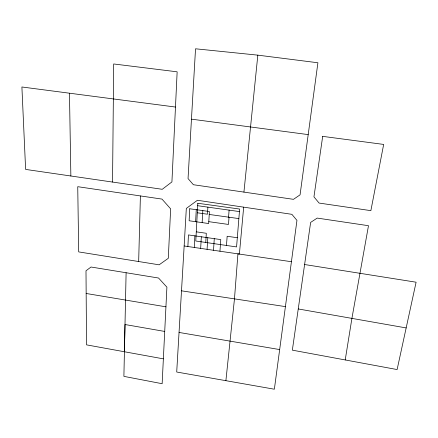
<?xml version="1.0" encoding="UTF-8"?>
<svg xmlns="http://www.w3.org/2000/svg" width="438" height="438" viewBox="0 0 438 438"><rect width="100%" height="100%" fill="white"/><g stroke="black" fill="none" stroke-linecap="round" stroke-linejoin="round"><path stroke-width="0.66" d="M112.544 182.066L113.683 63.964L177.149 71.821L171.92 181.912L162.246 189.298L25.618 169.413L21.9 86.987L175.49 107.047M126.106 272.737L123.894 376.368L162.148 383.71L163.363 358.853L124.419 351.752L125.005 324.525L164.721 331.44M138.665 261.53L140.401 195.934L77.74 186.687L78.703 251.905L159.125 264.82L168.296 258.3L170.639 208.844L161.983 199.093L140.401 195.934M163.363 358.853L166.905 287.158L158.551 278.026L91.022 267.016L85.996 270.793L86.532 344.859L124.419 351.752M187.88 246.523L188.444 234.927L220.774 239.591L219.958 251.226M194.269 247.459L194.883 235.852M195.627 221.688L196.262 209.682M184.152 245.975L186.32 208.428L197.412 200.275L291.878 214.324L296.953 220.396L274.363 389.212L176.706 372.021L184.152 245.975L239.389 254.073L243.676 207.147M191.461 119.158L188.05 178.578L193.372 184.721L293.471 199.334L300.063 194.855L317.906 62.765L257.829 55.15L195.534 48.788L191.461 119.158L308.188 134.603M200.664 248.395L201.332 236.788M202.142 222.614L202.827 210.596M205.761 242.455L206.314 233.279L196.279 231.839M207.891 207.119L207.464 214.209L197.297 212.786M207.081 249.337L207.798 237.719M213.514 250.279L214.281 238.655M226.473 245.466L227.158 236.268L237.314 237.724M228.576 217.16L229.101 210.059M229.025 217.226L228.488 224.448L208.784 221.661M243.928 192.101L257.829 55.15M225.893 380.688L234.472 298.88L237.927 253.859L291.429 261.721M345.221 359.943L351.911 318.382L368.489 225.707L317.205 218.086L310.63 222.416L292.349 350.154L397.113 369.557L416.1 282.209L304.618 264.525M197.68 205.707L239.433 211.581M209.227 214.456L238.863 218.6M181.54 290.827L285.417 306.616M86.144 293.476L165.947 306.824M179.076 332.447L279.668 349.579M298.251 308.954L406.168 327.925M69.467 93.316L70.863 176.01M189.72 208.773L189.134 220.768L208.669 223.539L209.408 211.516L189.72 208.773M197.812 203.27L195.786 241.004L236.569 246.928L239.635 209.046L197.812 203.27M322.686 136.366L313.947 196.848L319.078 203.062L370.866 210.651L383.666 144.425L322.686 136.366"/></g></svg>
